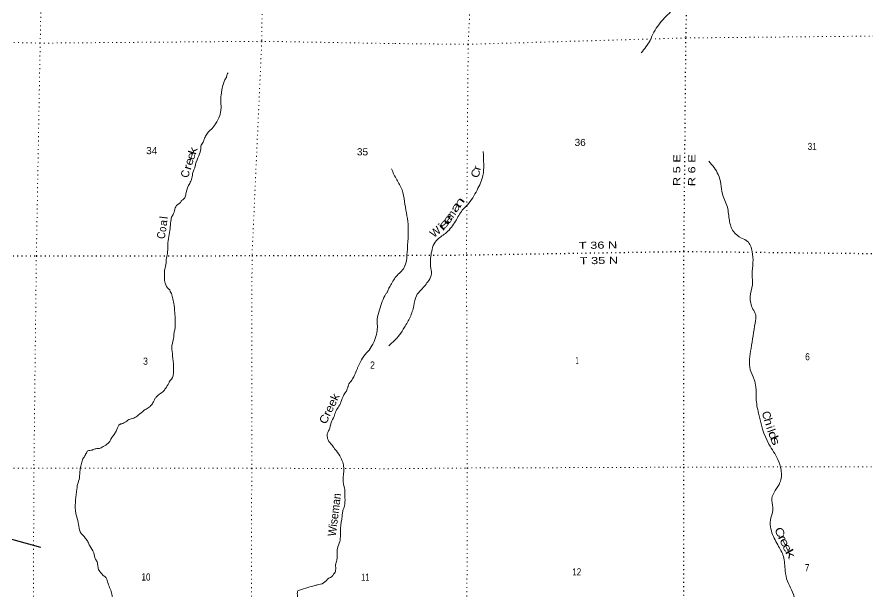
# Model space of a CAD drawing. Header units: feet. Extents: x -489137 to -242534, y 368785 to 558127.
# Drawn here: x -284111 to -263107, y 382348 to 396548 of the extents above; entities that cross this region are included whole.
import ezdxf
from ezdxf.enums import TextEntityAlignment as Align

# ---------------------------------------------------------------- set-up
doc = ezdxf.new("R2010")
doc.units = ezdxf.units.FT
doc.header["$LTSCALE"] = 70
doc.linetypes.add('DOTTED', pattern=[1.5, 0.3, -1.2])
for name, color, linetype, lineweight in [('29', 7, 'Continuous', 25), ('39', 7, 'Continuous', 13), ('6', 7, 'DOTTED', 25), ('7', 7, 'DOTTED', 13)]:
    doc.layers.add(name, color=color, linetype=linetype, lineweight=lineweight)
doc.layers.add('41', color=7, linetype='Continuous')

msp = doc.modelspace()

# ---------------------------------------------------------------- linework, layer by layer
at = {"layer": '29'}
msp.add_lwpolyline([(-288981.77, 383704.9), (-288963.1, 383709.48), (-288083.71, 384012.78), (-287968.39, 384043.36), (-287728.9, 384096.98), (-286209.17, 384531.28), (-286114.58, 384548.34), (-286078.85, 384548.34), (-286051.65, 384529.31), (-285869.84, 384402.13), (-285346.26, 384003.14), (-285284.87, 383967.69), (-285172.04, 383918.23), (-285051.98, 383878.14), (-283533.59, 383458.21)], dxfattribs=at)
at = {"layer": '39'}
for points in [[(-268703, 395661.95), (-268487, 395971.95), (-268390, 396176.95), (-268129, 396525.95), (-267798, 396771.95), (-267506, 396864.95), (-267437, 396955.95), (-267353, 397074.95), (-267097, 397365.95), (-267066, 397456.95), (-267033, 397561.95), (-266814, 397647.95), (-266573, 397720.95), (-266390, 397889.95), (-266234, 398120.95), (-266027, 398254.95), (-265819, 398277.95), (-265518, 398263.95), (-265053, 398408.95), (-264791, 398535.95), (-264422, 398776.95), (-264054, 399030.95), (-263601, 399399.95), (-263378, 399505.95), (-263164, 399463.95), (-263013, 399432.95), (-262830, 399522.95), (-262685, 399729.95), (-262584, 400011.95), (-262360, 400222.95), (-262115, 400314.95), (-261821, 400498.95), (-261518, 400763.95), (-261303, 400875.95), (-260948, 400832.95), (-260508, 400785.95), (-260394, 400655.95), (-260308, 400553.95), (-260215, 400514.95), (-260101, 400404.95), (-259889, 400318.95), (-259585, 400168.95), (-259516, 400038.95), (-259446, 399916.95), (-259300, 399729.95), (-259175, 399377.95), (-259235, 398977.95), (-259283, 398718.95), (-259244, 398473.95), (-259202, 398141.95), (-259047, 397920.95), (-258791, 397566.95), (-258710, 397307.95), (-258628, 397092.95), (-258576, 396841.95), (-258644, 396621.95), (-258674, 396433.95), (-258572, 396291.95), (-258388, 396229.95), (-258242, 396153.95), (-258136, 395930.95), (-257963, 395545.95), (-257815, 395394.95), (-257543, 395265.95), (-257199, 395060.95), (-256985, 394780.95), (-256804, 394641.95), (-256676, 394523.95), (-256449, 394137.95), (-256246, 393903.95), (-256154, 393806.95), (-256240, 393649.95), (-256324, 393514.95), (-256287, 393368.95), (-256209, 393199.95), (-256223, 393009.95), (-256242, 392858.95), (-256189, 392714.95), (-256107, 392598.95), (-256092, 392361.95), (-256174, 391921.95), (-256202, 391786.95), (-256136, 391646.95), (-255954, 391359.95), (-255915, 391228.95), (-255958, 391082.95), (-255899, 390940.95), (-255698, 390790.95), (-255495, 390665.95), (-255416, 390416.95), (-255369, 390207.95), (-255281, 390045.95), (-255228, 389927.95), (-255243, 389695.95), (-255303, 389345.95), (-255348, 389208.95), (-255419, 389123.95)], [(-278901.63, 395172.4), (-278924.11, 395132.17), (-278944.83, 395055.57), (-278967.27, 395021.39), (-278989.79, 394977.12), (-279049.64, 394785.69), (-279064.57, 394670.67), (-279084.02, 394482.99), (-279073.06, 394315.29), (-279085.91, 394208.35), (-279106.73, 394115.6), (-279213.15, 393906.31), (-279264.13, 393831.94), (-279428.87, 393655.37), (-279482.04, 393554.77), (-279490.25, 393534.63), (-279519.05, 393456.08), (-279572.24, 393355.46), (-279574.67, 393294.89), (-279624.3, 393123.59), (-279702.46, 392912.08), (-279725.31, 392819.34), (-279766.36, 392720.67), (-279797.71, 392565.39), (-279820.4, 392494.87), (-279849.04, 392438.52), (-279937.42, 392210.94), (-279960.35, 392104.06), (-280021.39, 392035.83), (-280051.82, 392013.83), (-280057.97, 391999.72), (-280175.82, 391889.47), (-280227.14, 391764.62), (-280245.8, 391694.07), (-280294.85, 391605.56), (-280307.33, 391551.12), (-280352.28, 391179.85), (-280386, 390972.08), (-280393.59, 390747.97), (-280422.91, 390594.7), (-280436.09, 390439.29), (-280473.74, 390247.7), (-280470.33, 390156.81), (-280474.75, 390100.28), (-280453.4, 389974.93), (-280363.56, 389828.91), (-280343.51, 389808.57), (-280341.55, 389800.49), (-280313.66, 389745.76), (-280274.14, 389622.3), (-280244.85, 389476.7), (-280216.15, 389246.28), (-280205.33, 389058.4), (-280217.01, 388826.25), (-280237.91, 388721.38), (-280242.42, 388652.75), (-280286.32, 388432.94), (-280277.59, 388234.97), (-280253.05, 387986.42), (-280250.69, 387742.05), (-280259.13, 387687.59), (-280353.07, 387530.72), (-280365.35, 387506.57), (-280445, 387371.83), (-280506.03, 387303.59), (-280662.36, 387173.42), (-280709.19, 387115.19), (-280744.02, 387040.71), (-280799.09, 386958.3), (-280827.57, 386926.19), (-280872.2, 386894.19), (-280969.5, 386836.3), (-281119.73, 386712.14), (-281231.24, 386642.24), (-281348.57, 386604.69), (-281456.06, 386532.74), (-281547.15, 386497.02), (-281567.39, 386489.08), (-281649.01, 386362.43), (-281689.97, 386275.88), (-281796, 386121.12), (-281808.32, 386090.92), (-282011.32, 385924.72), (-282059.95, 385898.8), (-282140.76, 385889.27), (-282183.19, 385883.5), (-282284.37, 385847.86), (-282383.45, 385824.31), (-282397.88, 385779.98), (-282418.27, 385749.84), (-282422.39, 385737.75), (-282471.35, 385663.38), (-282512.47, 385554.61), (-282529.08, 385486.07), (-282556.15, 385367.11), (-282571.61, 385171.34), (-282619.17, 385006.08)], [(-272604, 393223.95), (-272592, 392903.95), (-272612, 392635.95), (-272756, 392273.95), (-272993, 391911.95), (-273120, 391774.95), (-273287, 391506.95), (-273512, 391225.95), (-273731, 391054.95), (-273837, 390903.95), (-273885, 390711.95), (-273902, 390384.95), (-273879, 390212.95), (-273949, 390040.95), (-274138, 389809.95), (-274255, 389660.95), (-274319, 389416.95), (-274408, 389137.95), (-274549, 388884.95), (-274672, 388694.95), (-274934, 388429.95)], [(-274870, 392795.95), (-274738, 392529.95), (-274607, 392283.95), (-274548, 391994.95), (-274460, 391429.95), (-274483, 390732.95), (-274556, 390360.95), (-274752, 390139.95), (-274898.33, 389899.8)], [(-267036, 392985.95), (-266804, 392657.95), (-266740, 392427.95), (-266699, 392178.95), (-266578, 391847.95), (-266528, 391525.95), (-266429, 391252.95), (-266228, 391088.95), (-266081, 391007.95), (-265966, 390753.95), (-265946, 390482.95), (-265966, 390189.95), (-265960, 389932.95), (-266015, 389639.95), (-265948, 389335.95), (-265879, 389191.95), (-265892, 388989.95), (-265992, 388363.95), (-266012, 387833.95), (-265919, 387598.95), (-265874, 387402.95), (-265868, 387135.95), (-265810, 386760.95), (-265551, 385996.95), (-265332, 385622.95), (-265251, 385357.95), (-265279, 385048.95), (-265396, 384856.95), (-265478, 384653.95), (-265456, 384442.95), (-265473, 384281.95), (-265521, 384068.95), (-265492, 383854.95), (-265333, 383509.95), (-265194, 383225.95), (-265150, 382869.95), (-265094, 382612.95), (-264994, 382401.95), (-264907, 382164.95), (-264824, 381912.95), (-264762, 381633.95)], [(-274897.73, 389900.2), (-274932.99, 389849.55), (-274967.89, 389764.99), (-275004.62, 389708.7), (-275162.76, 389318.04), (-275222.9, 389086.21), (-275215.95, 388924.62), (-275229.24, 388753.06), (-275285.07, 388561.6), (-275342.41, 388442.86), (-275452.49, 388288.13), (-275485.02, 388254.03), (-275703.59, 387881.96), (-275732.3, 387815.53), (-275799.96, 387664.54), (-275863.28, 387557.96), (-275920.3, 387485.66), (-275940.92, 387423.2), (-275949.12, 387405.08), (-275973.91, 387322.46), (-276016.73, 387262.18), (-276100.78, 387074.96), (-276166.34, 386936.08), (-276239.84, 386815.43), (-276285.17, 386682.46), (-276354.8, 386537.55), (-276408.57, 386352.14), (-276449.52, 386267.62), (-276453.79, 386233.32), (-276444.37, 386136.33), (-276432.49, 386101.91), (-276384.55, 386028.88), (-276328.45, 385967.9), (-276312.48, 385941.54), (-276228.43, 385833.92), (-276118.58, 385663.52), (-276082.77, 385586.54), (-276051.4, 385453.04), (-276048.33, 385311.67), (-276061.5, 385158.28), (-276058.06, 385071.43), (-276023.12, 384869.24), (-276016.38, 384675.33), (-276029.89, 384473.5), (-276067.01, 384358.65), (-276081.82, 384259.81), (-276086.09, 384227.53), (-276124.56, 383916.81), (-276134.37, 383664.47), (-276144.94, 383595.89), (-276202.69, 383418.59), (-276211.45, 383317.68), (-276206.06, 383220.71), (-276220.8, 383131.97), (-276247.85, 383015.03), (-276246.73, 382885.79), (-276261.16, 382841.46), (-276297.88, 382787.19), (-276314.22, 382759.04), (-276395.4, 382694.99), (-276425.78, 382681.07), (-276480.65, 382626.93), (-276622.56, 382539.07), (-276695.34, 382523.42), (-276731.74, 382513.58), (-277142.35, 382393.28), (-277178.82, 382373.33), (-277191.17, 382339.09), (-277185.92, 382221.93), (-277196.52, 382149.32), (-277213.01, 382098.95), (-277236.27, 381945.63), (-277300.69, 381677.52), (-277298.99, 381631.06), (-277271.39, 381535.97), (-277179.66, 381371.76), (-277149.85, 381302.89), (-277139.89, 381284.64), (-277063.79, 381195.27), (-277049.82, 381172.95), (-277047.98, 381146.69), (-277058.15, 381136.67), (-277102.59, 381130.92), (-277133.03, 381108.93), (-277162.06, 380996.04), (-277170.31, 380969.85), (-277200.75, 380947.85), (-277243.21, 380938.05), (-277316.36, 380867.89), (-277341.1, 380793.34), (-277365.56, 380757.16), (-277414.19, 380731.25), (-277462.98, 380681.12), (-277485.26, 380669.15), (-277487.42, 380648.98), (-277485.72, 380602.52), (-277508.27, 380552.19)], [(-282619.17, 385006.08), (-282634.1, 384889.06), (-282667.97, 384364.26), (-282650.56, 384253.08), (-282601.38, 384064.94), (-282566.31, 383880.94), (-282524.53, 383789.78), (-282434.37, 383692.22), (-282372.36, 383608.99), (-282326.58, 383513.76), (-282316.64, 383491.49), (-282216.91, 383315.11), (-282173.58, 383157.3), (-282145.61, 383114.7), (-282118.07, 383009.5), (-282096.58, 382904.35), (-282068.66, 382855.69), (-281958.42, 382741.84), (-281934.31, 382723.5), (-281876.64, 382597.9), (-281777.59, 382322.58), (-281759.97, 382241.69), (-281716.36, 382126.29), (-281674.36, 382069.45), (-281628.13, 382038.84), (-281610.18, 382008.43), (-281608.24, 381996.3), (-281581.13, 381828.51), (-281593.6, 381776.09), (-281592.01, 381713.47), (-281562.65, 381580), (-281526.7, 381523.21), (-281442.4, 381451.95), (-281376.09, 381409.08), (-281267.75, 381311.4), (-281201.7, 381228.15), (-281133.81, 381120.66), (-280939.98, 380832.56), (-280918.24, 380763.75), (-280910.37, 380735.43), (-280902.25, 380720.79)]]:
    msp.add_spline(points, degree=3, dxfattribs=at)
at = {"layer": '6'}
msp.add_line((-278310.77, 390655.17), (-274888.28, 390659.62), dxfattribs=at)
for points in [[(-267254.63, 410422.83), (-267352, 406971.95), (-267353, 406815.95), (-267483, 401420.95), (-267608, 396030.95), (-267657, 390758.95), (-267660, 385429.95), (-267662, 380105.95), (-267661.27, 379115.42)], [(-274888.28, 390659.62), (-273017, 390671.95), (-267657, 390758.95), (-261626, 390691.95), (-256164, 390619.95), (-250694, 390539.95), (-245333, 390562.95), (-244343.63, 390557.93)], [(-294271.23, 390626.14), (-288935.55, 390644.01), (-283634.06, 390647.18), (-278310.77, 390655.17)]]:
    msp.add_lwpolyline(points, dxfattribs=at)
at = {"layer": '7'}
for p, q in [((-278014.28, 401449.05), (-278070.21, 395957.15)), ((-278070.27, 395948.06), (-278310.77, 390655.17)), ((-283634.06, 390647.18), (-283694.01, 385416.29))]:
    msp.add_line(p, q, dxfattribs=at)
for points in [[(-272358.07, 414543.02), (-272383.73, 412062.23), (-272471, 406662.95), (-272692, 403915.95), (-272705.73, 401430.23), (-272976, 395873.95), (-273017, 390671.95), (-273000, 385409.95), (-273009, 380103.95), (-273017.04, 378323.96)], [(-283440.48, 400960.67), (-283539.55, 395912.39), (-283634.06, 390647.18)], [(-274823.5, 395892.21), (-278070.27, 395948.06), (-283539.61, 395903.3), (-286242.42, 395966.44), (-288849.63, 395834.99), (-294188.97, 395894.87)], [(-244285.63, 395827.93), (-245265, 395838.95), (-250707, 395849.95), (-256146, 396026.95), (-261599, 396090.95), (-267608, 396030.95), (-272976, 395873.95), (-274823.5, 395892.21)], [(-278310.77, 390655.17), (-278318.35, 385406.17), (-278330.51, 380111.56), (-278446.5, 374690.7)], [(-274953.48, 385392.71), (-273000, 385409.95), (-267660, 385429.95), (-261677, 385445.95), (-256338, 385398.95), (-250921, 385323.95), (-246786.92, 385299.56)], [(-286399.47, 385397.78), (-283694.07, 385407.21), (-278318.35, 385406.17), (-274953.48, 385392.71)], [(-283694.07, 385407.21), (-283717.29, 379937), (-283771.65, 374636.87), (-283811.5, 369251.6)]]:
    msp.add_lwpolyline(points, dxfattribs=at)

# ---------------------------------------------------------------- texts
at = {"layer": '41'}
for s, rotation, width, p in [('k', 72.67, 1.3, (-279677.16, 393216.9)), ('e', 69.541, 1.2, (-279724.77, 393083.17)), ('e', 71.364, 1.15, (-279771.05, 392944.86)), ('r', 72.635, 1.25, (-279809.76, 392809.58)), ('C', 71.426, 1.1, (-272698.27, 392656.49)), ('r', 76.037, 1.15, (-272666.34, 392798.92)), ('C', 78.875, 0.95, (-279861.09, 392657.68)), ('a', 57.023, 1.65, (-273205, 391797.5)), ('n', 54.57, 1.75, (-273117.21, 391912.39)), ('s', 49.46, 2.15, (-273498.37, 391379.08)), ('e', 53.17, 1.7, (-273404.85, 391494)), ('o', 83.032, 0.85, (-280427.19, 391295.34)), ('i', 42.024, 1.75, (-273569.83, 391288.82)), ('C', 80.723, 0.9, (-280454.6, 391141.62)), ('h', 287.213, 1.2, (-265653.48, 386524.77)), ('d', 292.459, 1.45, (-265538.11, 386181.82)), ('s', 292.459, 1.5, (-265481.79, 386039.92)), ('C', 297.522, 1.25, (-265371.18, 383780.85)), ('r', 297.216, 1.55, (-265307.11, 383646.39)), ('e', 296.606, 1.4, (-265250.99, 383531.69)), ('e', 294.509, 1.3, (-265186.77, 383398.5)), ('k', 299.351, 1.65, (-265107.43, 383243.78))]:
    msp.add_text(s, height=200, rotation=rotation, dxfattribs=dict(at, width=width)).set_placement(p, align=Align.CENTER)
for s, rotation, p in [('m', 53.17, (-273330.81, 391595.97)), ('l', 83.162, (-280387.9, 391582.6)), ('a', 83.162, (-280405.89, 391452.05)), ('W', 39.852, (-273722.18, 391165.31)), ('C', 284.443, (-265705.03, 386691.98)), ('i', 289.818, (-265614.78, 386378.99)), ('l', 289.818, (-265586.5, 386300.48))]:
    msp.add_text(s, height=200, rotation=rotation, dxfattribs=at).set_placement(p, align=Align.CENTER)
for s, rotation, width, p in [('Creek', 64.398, 1.1, (-276485.08, 386476.53)), ('Wiseman', 82.724, 0.95, (-276245.89, 383714.36))]:
    msp.add_text(s, height=201.8, rotation=rotation, dxfattribs=dict(at, width=width)).set_placement(p)
at = {"layer": '6', "width": 1.35}
for s, rotation, p in [('R 5 E', 89.467, (-267742.06, 392371.68)), ('R 6 E', 89.467, (-267372.03, 392368.11)), ('T 36 N', 0.93, (-270243.15, 390818.57)), ('T 35 N', 0.93, (-270221.85, 390439.48))]:
    msp.add_text(s, height=175, rotation=rotation, dxfattribs=at).set_placement(p)
at = {"layer": '7'}
for s, height, rotation, width, p in [('36', 175, 359.628, 1.05, (-270348, 393364.95)), ('31', 175, 359.628, 0.85, (-264596, 393264.95)), ('34', 176.6, 359.601, 1.05, (-280924.15, 393161.49)), ('35', 176.6, 359.599, 1.05, (-275722.68, 393131.07)), ('6', 175, 359.628, 0.9, (-264659, 388071.95)), ('3', 176.6, 359.601, 0.9, (-281000.17, 387959.88)), ('2', 176.6, 359.599, 0.9, (-275396.88, 387864.94)), ('1', 175, 359.628, 0.45, (-270326, 387978.95)), ('12', 175, 359.628, 0.85, (-270406.55, 382757.95)), ('7', 175, 359.628, 0.9, (-264667, 382862.65)), ('10', 176.6, 359.601, 0.85, (-281040.71, 382631.03)), ('11', 176.6, 359.599, 0.65, (-275614.88, 382626.94))]:
    msp.add_text(s, height=height, rotation=rotation, dxfattribs=dict(at, width=width)).set_placement(p)

doc.saveas('drawing.dxf')
